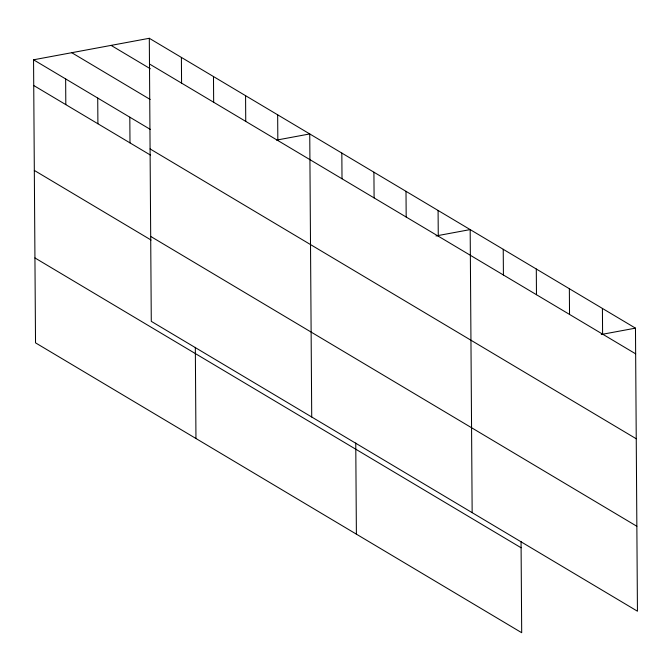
<?xml version="1.0" encoding="UTF-8"?>
<svg xmlns="http://www.w3.org/2000/svg" width="671" height="671" viewBox="0 0 671 671"><rect width="100%" height="100%" fill="white"/><g stroke="black" fill="none" stroke-linecap="round" stroke-linejoin="round"><path stroke-width="1.01" d="M521.057 541.531L521.694 632.711L35.529 342.856L33.55 59.794L149.306 38.289L635.471 328.144L637.45 611.206L151.285 321.35L149.306 38.289M276.569 140.105L309.742 133.94L311.721 417.001M435.999 235.94L470.178 229.591L472.158 512.652M601.291 334.493L635.471 328.144M149.49 63.997L635.655 353.843M111.109 45.393L150.329 68.769M71.747 52.699L150.187 99.467M33.55 59.794L150.312 129.411M150.078 148.92L636.242 438.775M33.726 85.502L150.489 155.11M150.69 236.427L636.854 526.274M34.322 170.426L151.084 240.042M34.934 257.932L521.099 547.779M602.415 308.434L602.592 334.133M569.352 288.723L569.536 314.422M536.297 269.012L536.473 294.712M503.233 249.302L503.418 275.001M438.088 210.459L438.272 236.167M406.005 191.336L406.181 217.035M373.915 172.204L374.099 197.903M355.756 442.977L356.393 534.158M341.833 153.072L342.009 178.771M277.66 114.816L277.836 140.516M245.569 95.685L245.745 121.384M213.479 76.553L213.663 102.252M195.328 347.326L195.957 438.507M181.396 57.421L181.573 83.12M129.813 117.19L129.989 142.889M97.723 98.058L97.907 123.758M65.641 78.926L65.817 104.626"/></g></svg>
